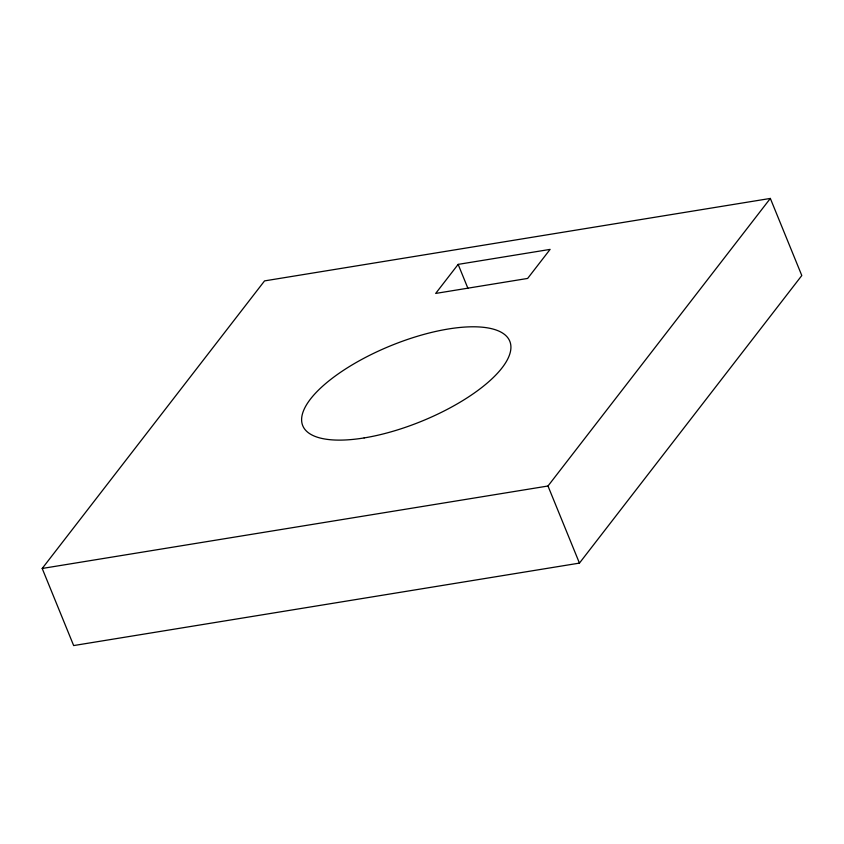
<?xml version="1.0" encoding="UTF-8"?>
<svg xmlns="http://www.w3.org/2000/svg" width="844" height="844" viewBox="0 0 844 844"><rect width="100%" height="100%" fill="white"/><g stroke="black" fill="none" stroke-linecap="round" stroke-linejoin="round"><path stroke-width="1.27" d="M42.2 568.466L264.552 280.894L770.34 198.435L801.8 275.534L579.448 563.106L73.66 645.565L42.2 568.466L547.988 486.007L770.34 198.435M458.144 264.383L435.683 293.427L527.648 278.436L550.109 249.391L458.144 264.383L467.977 288.479M547.988 486.007L579.448 563.106M364.154 437.92A111.788 40.786 -22.2 0 0 510.293 342.696A111.788 40.786 -22.2 0 0 344.363 369.746A111.788 40.786 -22.2 0 0 364.154 437.92"/></g></svg>
